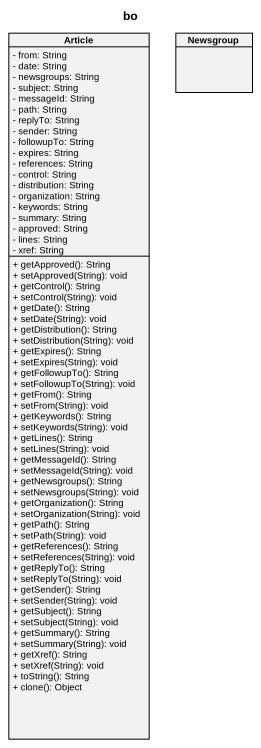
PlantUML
@startuml
title bo
hide circle
hide empty members
skinparam classAttributeIconSize 0
class Article {
  - from: String
  - date: String
  - newsgroups: String
  - subject: String
  - messageId: String
  - path: String
  - replyTo: String
  - sender: String
  - followupTo: String
  - expires: String
  - references: String
  - control: String
  - distribution: String
  - organization: String
  - keywords: String
  - summary: String
  - approved: String
  - lines: String
  - xref: String
  + getApproved(): String
  + setApproved(String): void
  + getControl(): String
  + setControl(String): void
  + getDate(): String
  + setDate(String): void
  + getDistribution(): String
  + setDistribution(String): void
  + getExpires(): String
  + setExpires(String): void
  + getFollowupTo(): String
  + setFollowupTo(String): void
  + getFrom(): String
  + setFrom(String): void
  + getKeywords(): String
  + setKeywords(String): void
  + getLines(): String
  + setLines(String): void
  + getMessageId(): String
  + setMessageId(String): void
  + getNewsgroups(): String
  + setNewsgroups(String): void
  + getOrganization(): String
  + setOrganization(String): void
  + getPath(): String
  + setPath(String): void
  + getReferences(): String
  + setReferences(String): void
  + getReplyTo(): String
  + setReplyTo(String): void
  + getSender(): String
  + setSender(String): void
  + getSubject(): String
  + setSubject(String): void
  + getSummary(): String
  + setSummary(String): void
  + getXref(): String
  + setXref(String): void
  + toString(): String
  + clone(): Object
}
class Newsgroup
@enduml
